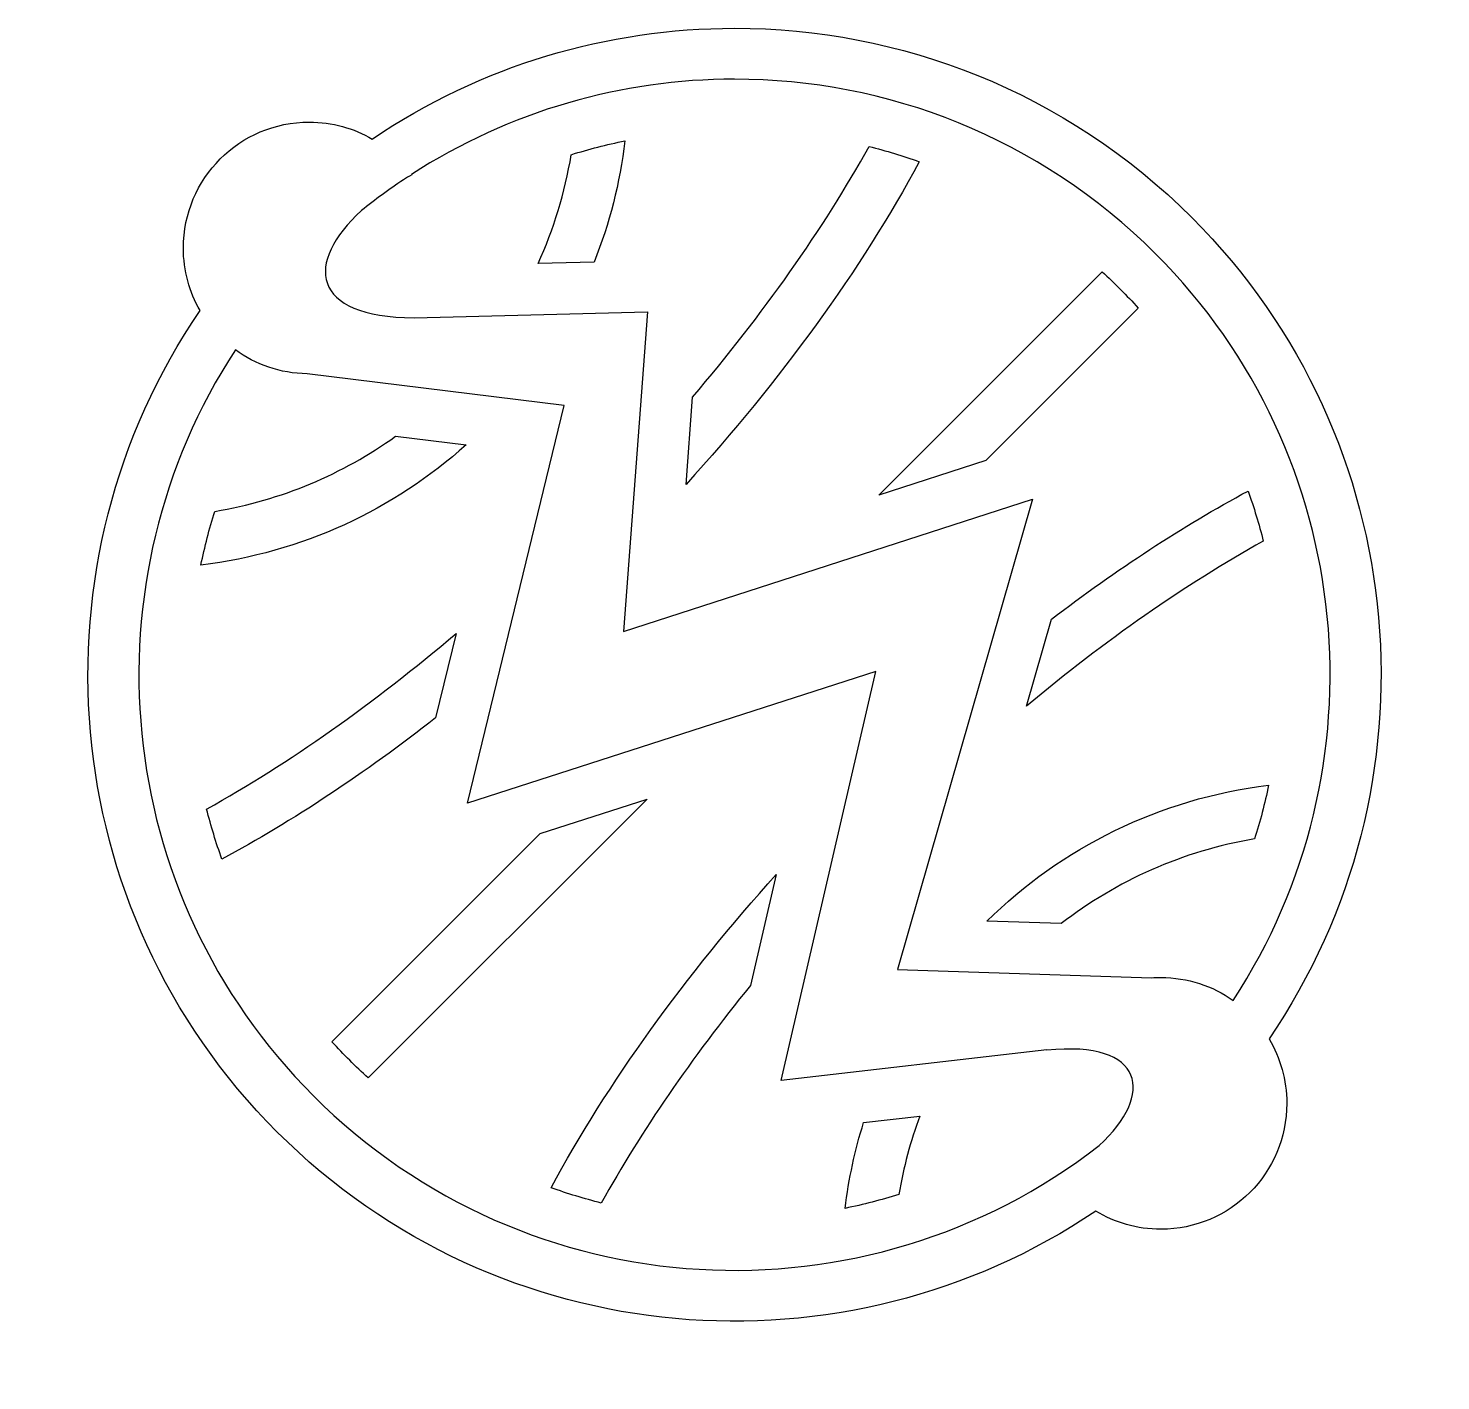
# Model space of a CAD drawing. Header units: centimetres. Extents: x -10.9 to 10.9, y -10.9 to 10.
import ezdxf

# ---------------------------------------------------------------- set-up
doc = ezdxf.new("R2010")
doc.units = ezdxf.units.CM
doc.header["$MEASUREMENT"] = 0
doc.layers.add('Layer 1', color=7, linetype='Continuous')

msp = doc.modelspace()

# ---------------------------------------------------------------- linework, layer by layer
at = {"layer": 'Layer 1'}
for points, knots in [([(-0.00683, 9.95105), (-1.95491, 9.95105), (-3.9026, 9.38263), (-5.5795, 8.24704), (-5.5795, 8.24704), (-5.86447, 8.41221), (-6.19498, 8.50747), (-6.5481, 8.50747), (-6.5481, 8.50747), (-7.6179, 8.50747), (-8.485, 7.64016), (-8.485, 6.57044), (-8.485, 6.57044), (-8.485, 6.21994), (-8.3913, 5.89154), (-8.22849, 5.60783), (-8.22849, 5.60783), (-10.87128, 1.73597), (-10.47604, -3.59546), (-7.04159, -7.02991), (-7.04159, -7.02991), (-3.62038, -10.45121), (1.6833, -10.85648), (5.55137, -8.24721), (5.55137, -8.24721), (5.84338, -8.42389), (6.18558, -8.52586), (6.55189, -8.52586), (6.55189, -8.52586), (7.62169, -8.52586), (8.48883, -7.65872), (8.48883, -6.589), (8.48883, -6.589), (8.48883, -6.22644), (8.38889, -5.88732), (8.2155, -5.59713), (8.2155, -5.59713), (10.85753, -1.72539), (10.46221, 3.6054), (7.02797, 7.03956), (7.02797, 7.03956), (5.08698, 8.98055), (2.54003, 9.95109), (-0.00683, 9.95109), (-0.00683, 9.95109), (-0.00683, 9.95109), (-0.00683, 9.95105), (-0.00683, 9.95105)], [0, 0, 0, 0, 0.07692308, 0.07692308, 0.07692308, 0.07692308, 0.15384615, 0.15384615, 0.15384615, 0.15384615, 0.23076923, 0.23076923, 0.23076923, 0.23076923, 0.30769231, 0.30769231, 0.30769231, 0.30769231, 0.38461538, 0.38461538, 0.38461538, 0.38461538, 0.46153846, 0.46153846, 0.46153846, 0.46153846, 0.53846154, 0.53846154, 0.53846154, 0.53846154, 0.61538462, 0.61538462, 0.61538462, 0.61538462, 0.69230769, 0.69230769, 0.69230769, 0.69230769, 0.76923077, 0.76923077, 0.76923077, 0.76923077, 0.84615385, 0.84615385, 0.84615385, 0.84615385, 1, 1, 1, 1]), ([(-0.00683, 9.16765), (2.33665, 9.16765), (4.68014, 8.27242), (6.47047, 6.48218), (6.47047, 6.48218), (9.59461, 3.35804), (9.99204, -1.45025), (7.66446, -5.00395), (7.66446, -5.00395), (7.34955, -4.78248), (6.96603, -4.65206), (6.55186, -4.65206), (6.55186, -4.65206), (6.50408, -4.65206), (6.45673, -4.65387), (6.40975, -4.65725), (6.40975, -4.65725), (6.40975, -4.65725), (2.50086, -4.53066), (2.50086, -4.53066), (2.50086, -4.53066), (2.50086, -4.53066), (4.57805, 2.70772), (4.57805, 2.70772), (4.57805, 2.70772), (4.57805, 2.70772), (-1.71215, 0.66915), (-1.71215, 0.66915), (-1.71215, 0.66915), (-1.71215, 0.66915), (-1.34326, 5.58754), (-1.34326, 5.58754), (-1.34326, 5.58754), (-1.34326, 5.58754), (-4.93703, 5.49511), (-4.93703, 5.49511), (-4.93703, 5.49511), (-4.93703, 5.49511), (-4.93644, 5.49595), (-4.93644, 5.49595), (-4.93644, 5.49595), (-6.53697, 5.50776), (-6.62244, 6.3434), (-5.74505, 7.14556), (-5.74505, 7.14556), (-5.5359, 7.31423), (-5.32092, 7.47228), (-5.10115, 7.61982), (-5.10115, 7.61982), (-5.05898, 7.64537), (-5.01622, 7.67084), (-4.97212, 7.69585), (-4.97212, 7.69585), (-4.9736, 7.69787), (-4.9752, 7.69981), (-4.97667, 7.70184), (-4.97667, 7.70184), (-3.46857, 8.67866), (-1.73783, 9.1676), (-0.00684, 9.1676), (-0.00684, 9.1676), (-0.00684, 9.1676), (-0.00683, 9.16765), (-0.00683, 9.16765)], [0, 0, 0, 0, 0.05882353, 0.05882353, 0.05882353, 0.05882353, 0.11764706, 0.11764706, 0.11764706, 0.11764706, 0.17647059, 0.17647059, 0.17647059, 0.17647059, 0.23529412, 0.23529412, 0.23529412, 0.23529412, 0.29411765, 0.29411765, 0.29411765, 0.29411765, 0.35294118, 0.35294118, 0.35294118, 0.35294118, 0.41176471, 0.41176471, 0.41176471, 0.41176471, 0.47058824, 0.47058824, 0.47058824, 0.47058824, 0.52941176, 0.52941176, 0.52941176, 0.52941176, 0.58823529, 0.58823529, 0.58823529, 0.58823529, 0.64705882, 0.64705882, 0.64705882, 0.64705882, 0.70588235, 0.70588235, 0.70588235, 0.70588235, 0.76470588, 0.76470588, 0.76470588, 0.76470588, 0.82352941, 0.82352941, 0.82352941, 0.82352941, 0.88235294, 0.88235294, 0.88235294, 0.88235294, 1, 1, 1, 1]), ([(-1.69228, 8.21938), (-1.97291, 8.16203), (-2.24831, 8.09047), (-2.51793, 8.00588), (-2.51793, 8.00588), (-2.61525, 7.41848), (-2.7892, 6.85722), (-3.02875, 6.33253), (-3.02875, 6.33253), (-3.02875, 6.33253), (-2.16549, 6.35475), (-2.16549, 6.35475), (-2.16549, 6.35475), (-1.93133, 6.94341), (-1.7697, 7.56864), (-1.69224, 8.21942), (-1.69224, 8.21942), (-1.69224, 8.21942), (-1.69228, 8.21938), (-1.69228, 8.21938)], [0, 0, 0, 0, 0.16666667, 0.16666667, 0.16666667, 0.16666667, 0.33333333, 0.33333333, 0.33333333, 0.33333333, 0.5, 0.5, 0.5, 0.5, 0.66666667, 0.66666667, 0.66666667, 0.66666667, 1, 1, 1, 1]), ([(2.06383, 8.13348), (1.36186, 6.86169), (0.42552, 5.54563), (-0.6512, 4.2768), (-0.6512, 4.2768), (-0.6512, 4.2768), (-0.75198, 2.93375), (-0.75198, 2.93375), (-0.75198, 2.93375), (0.69362, 4.52749), (1.94449, 6.23732), (2.83495, 7.8981), (2.83495, 7.8981), (2.58329, 7.98847), (2.32607, 8.06719), (2.06382, 8.13352), (2.06382, 8.13352), (2.06382, 8.13352), (2.06383, 8.13348), (2.06383, 8.13348)], [0, 0, 0, 0, 0.16666667, 0.16666667, 0.16666667, 0.16666667, 0.33333333, 0.33333333, 0.33333333, 0.33333333, 0.5, 0.5, 0.5, 0.5, 0.66666667, 0.66666667, 0.66666667, 0.66666667, 1, 1, 1, 1]), ([(5.64654, 6.2043), (5.64654, 6.2043), (2.21133, 2.76909), (2.21133, 2.76909), (2.21133, 2.76909), (2.21133, 2.76909), (3.86022, 3.30336), (3.86022, 3.30336), (3.86022, 3.30336), (3.86022, 3.30336), (6.20349, 5.64672), (6.20349, 5.64672), (6.20349, 5.64672), (6.02668, 5.8412), (5.84085, 6.0272), (5.64658, 6.20431), (5.64658, 6.20431), (5.64658, 6.20431), (5.64654, 6.2043), (5.64654, 6.2043)], [0, 0, 0, 0, 0.16666667, 0.16666667, 0.16666667, 0.16666667, 0.33333333, 0.33333333, 0.33333333, 0.33333333, 0.5, 0.5, 0.5, 0.5, 0.66666667, 0.66666667, 0.66666667, 0.66666667, 1, 1, 1, 1]), ([(-7.68528, 5.00302), (-7.3745, 4.77713), (-6.99406, 4.64143), (-6.58217, 4.63426), (-6.58217, 4.63426), (-6.58217, 4.63426), (-2.62504, 4.14933), (-2.62504, 4.14933), (-2.62504, 4.14933), (-2.62504, 4.14933), (-4.11357, -1.97051), (-4.11357, -1.97051), (-4.11357, -1.97051), (-4.11357, -1.97051), (2.16507, 0.05313), (2.16507, 0.05313), (2.16507, 0.05313), (2.16507, 0.05313), (0.70994, -6.23648), (0.70994, -6.23648), (0.70994, -6.23648), (0.70994, -6.23648), (4.79745, -5.76799), (4.79745, -5.76799), (4.79745, -5.76799), (4.79745, -5.76799), (4.79686, -5.76926), (4.79686, -5.76926), (4.79686, -5.76926), (6.31849, -5.62176), (6.45942, -6.4496), (5.60311, -7.23814), (5.60311, -7.23814), (2.00795, -10.03177), (-3.18006, -9.77657), (-6.48417, -6.47254), (-6.48417, -6.47254), (-9.60519, -3.35152), (-10.0052, 1.4504), (-7.68528, 5.00305), (-7.68528, 5.00305), (-7.68528, 5.00305), (-7.68528, 5.00302), (-7.68528, 5.00302)], [0, 0, 0, 0, 0.08333333, 0.08333333, 0.08333333, 0.08333333, 0.16666667, 0.16666667, 0.16666667, 0.16666667, 0.25, 0.25, 0.25, 0.25, 0.33333333, 0.33333333, 0.33333333, 0.33333333, 0.41666667, 0.41666667, 0.41666667, 0.41666667, 0.5, 0.5, 0.5, 0.5, 0.58333333, 0.58333333, 0.58333333, 0.58333333, 0.66666667, 0.66666667, 0.66666667, 0.66666667, 0.75, 0.75, 0.75, 0.75, 0.83333333, 0.83333333, 0.83333333, 0.83333333, 1, 1, 1, 1]), ([(-5.21972, 3.67338), (-6.03019, 3.09302), (-6.9761, 2.68935), (-8.00188, 2.51882), (-8.00188, 2.51882), (-8.0863, 2.24916), (-8.15765, 1.97367), (-8.21483, 1.69288), (-8.21483, 1.69288), (-6.65757, 1.87926), (-5.24684, 2.54615), (-4.13478, 3.54047), (-4.13478, 3.54047), (-4.13478, 3.54047), (-5.21968, 3.67343), (-5.21968, 3.67343), (-5.21968, 3.67343), (-5.21968, 3.67343), (-5.21972, 3.67338), (-5.21972, 3.67338)], [0, 0, 0, 0, 0.16666667, 0.16666667, 0.16666667, 0.16666667, 0.33333333, 0.33333333, 0.33333333, 0.33333333, 0.5, 0.5, 0.5, 0.5, 0.66666667, 0.66666667, 0.66666667, 0.66666667, 1, 1, 1, 1]), ([(7.89384, 2.83149), (6.89066, 2.29326), (5.86978, 1.62338), (4.86744, 0.85887), (4.86744, 0.85887), (4.86744, 0.85887), (4.48388, -0.47769), (4.48388, -0.47769), (4.48388, -0.47769), (5.68651, 0.52431), (6.92709, 1.396), (8.12812, 2.05956), (8.12812, 2.05956), (8.06221, 2.32206), (7.98378, 2.57949), (7.89379, 2.83149), (7.89379, 2.83149), (7.89379, 2.83149), (7.89384, 2.83149), (7.89384, 2.83149)], [0, 0, 0, 0, 0.16666667, 0.16666667, 0.16666667, 0.16666667, 0.33333333, 0.33333333, 0.33333333, 0.33333333, 0.5, 0.5, 0.5, 0.5, 0.66666667, 0.66666667, 0.66666667, 0.66666667, 1, 1, 1, 1]), ([(-4.28962, 0.64045), (-5.55247, -0.43003), (-6.86178, -1.36126), (-8.12745, -2.06041), (-8.12745, -2.06041), (-8.06108, -2.32269), (-7.98231, -2.57992), (-7.8919, -2.83158), (-7.8919, -2.83158), (-6.80194, -2.24663), (-5.69094, -1.50658), (-4.60554, -0.65824), (-4.60554, -0.65824), (-4.60554, -0.65824), (-4.28958, 0.64045), (-4.28958, 0.64045), (-4.28958, 0.64045), (-4.28958, 0.64045), (-4.28962, 0.64045), (-4.28962, 0.64045)], [0, 0, 0, 0, 0.16666667, 0.16666667, 0.16666667, 0.16666667, 0.33333333, 0.33333333, 0.33333333, 0.33333333, 0.5, 0.5, 0.5, 0.5, 0.66666667, 0.66666667, 0.66666667, 0.66666667, 1, 1, 1, 1]), ([(8.20867, -1.69448), (6.52946, -1.89705), (5.02086, -2.65844), (3.87401, -3.78664), (3.87401, -3.78664), (3.87401, -3.78664), (5.01959, -3.82375), (5.01959, -3.82375), (5.01959, -3.82375), (5.87062, -3.16466), (6.88552, -2.70672), (7.9937, -2.52089), (7.9937, -2.52089), (8.07888, -2.25101), (8.15099, -1.97541), (8.20876, -1.6944), (8.20876, -1.6944), (8.20876, -1.6944), (8.20867, -1.69448), (8.20867, -1.69448)], [0, 0, 0, 0, 0.16666667, 0.16666667, 0.16666667, 0.16666667, 0.33333333, 0.33333333, 0.33333333, 0.33333333, 0.5, 0.5, 0.5, 0.5, 0.66666667, 0.66666667, 0.66666667, 0.66666667, 1, 1, 1, 1]), ([(-1.35123, -1.9081), (-1.35123, -1.9081), (-2.99578, -2.43807), (-2.99578, -2.43807), (-2.99578, -2.43807), (-2.99578, -2.43807), (-6.19869, -5.64115), (-6.19869, -5.64115), (-6.19869, -5.64115), (-6.02158, -5.83533), (-5.83562, -6.02129), (-5.64123, -6.1981), (-5.64123, -6.1981), (-5.64123, -6.1981), (-1.35123, -1.9081), (-1.35123, -1.9081)], [0, 0, 0, 0, 0.2, 0.2, 0.2, 0.2, 0.4, 0.4, 0.4, 0.4, 0.6, 0.6, 0.6, 0.6, 1, 1, 1, 1]), ([(0.63433, -3.06696), (-0.75755, -4.61933), (-1.96258, -6.27624), (-2.82808, -7.88773), (-2.82808, -7.88773), (-2.57613, -7.97776), (-2.31869, -8.05619), (-2.0562, -8.12218), (-2.0562, -8.12218), (-1.44645, -7.01957), (-0.66086, -5.8839), (0.23926, -4.77468), (0.23926, -4.77468), (0.23926, -4.77468), (0.63437, -3.06696), (0.63437, -3.06696), (0.63437, -3.06696), (0.63437, -3.06696), (0.63433, -3.06696), (0.63433, -3.06696)], [0, 0, 0, 0, 0.16666667, 0.16666667, 0.16666667, 0.16666667, 0.33333333, 0.33333333, 0.33333333, 0.33333333, 0.5, 0.5, 0.5, 0.5, 0.66666667, 0.66666667, 0.66666667, 0.66666667, 1, 1, 1, 1]), ([(2.84309, -6.78525), (2.84309, -6.78525), (1.97907, -6.88426), (1.97907, -6.88426), (1.97907, -6.88426), (1.84624, -7.30931), (1.7501, -7.75052), (1.69503, -8.20433), (1.69503, -8.20433), (1.97604, -8.14669), (2.25173, -8.07475), (2.52169, -7.98986), (2.52169, -7.98986), (2.59169, -7.57387), (2.70027, -7.17117), (2.84318, -6.78525), (2.84318, -6.78525), (2.84318, -6.78525), (2.84309, -6.78525), (2.84309, -6.78525)], [0, 0, 0, 0, 0.16666667, 0.16666667, 0.16666667, 0.16666667, 0.33333333, 0.33333333, 0.33333333, 0.33333333, 0.5, 0.5, 0.5, 0.5, 0.66666667, 0.66666667, 0.66666667, 0.66666667, 1, 1, 1, 1])]:
    msp.add_open_spline(points, degree=3, knots=knots, dxfattribs=at)

doc.saveas('drawing.dxf')
